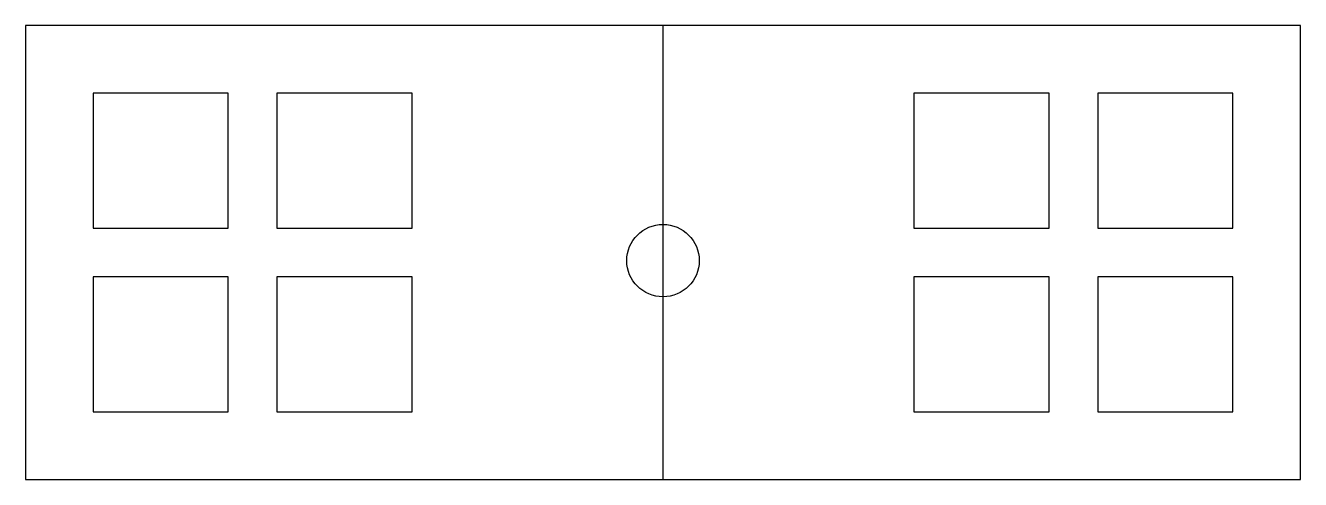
# Model space of a CAD drawing. Header units: millimetres. Extents: x 0 to 132, y -47 to 0.
import ezdxf

# ---------------------------------------------------------------- set-up
doc = ezdxf.new("R2010")
doc.units = ezdxf.units.MM
doc.layers.get('0').update_dxf_attribs({"linetype": 'CONTINUOUS'})

msp = doc.modelspace()

# ---------------------------------------------------------------- linework, layer by layer
for p, q in [((66.05, 0), (66.05, -1.7)), ((66.05, -1.7), (66.05, -47.05))]:
    msp.add_line(p, q)
for points in [[(132.1, 0), (0, 0), (0, -47.05), (132.1, -47.05)], [(21, -7), (7, -7), (7, -21), (21, -21)], [(40.05, -7), (26.05, -7), (26.05, -21), (40.05, -21)], [(106.05, -7), (92.05, -7), (92.05, -21), (106.05, -21)], [(125.1, -7), (111.1, -7), (111.1, -21), (125.1, -21)], [(21, -26.05), (7, -26.05), (7, -40.05), (21, -40.05)], [(40.05, -26.05), (26.05, -26.05), (26.05, -40.05), (40.05, -40.05)], [(106.05, -26.05), (92.05, -26.05), (92.05, -40.05), (106.05, -40.05)], [(125.1, -26.05), (111.1, -26.05), (111.1, -40.05), (125.1, -40.05)]]:
    msp.add_lwpolyline(points, close=True)
msp.add_circle((66.05, -24.37), 3.75)

doc.saveas('drawing.dxf')
